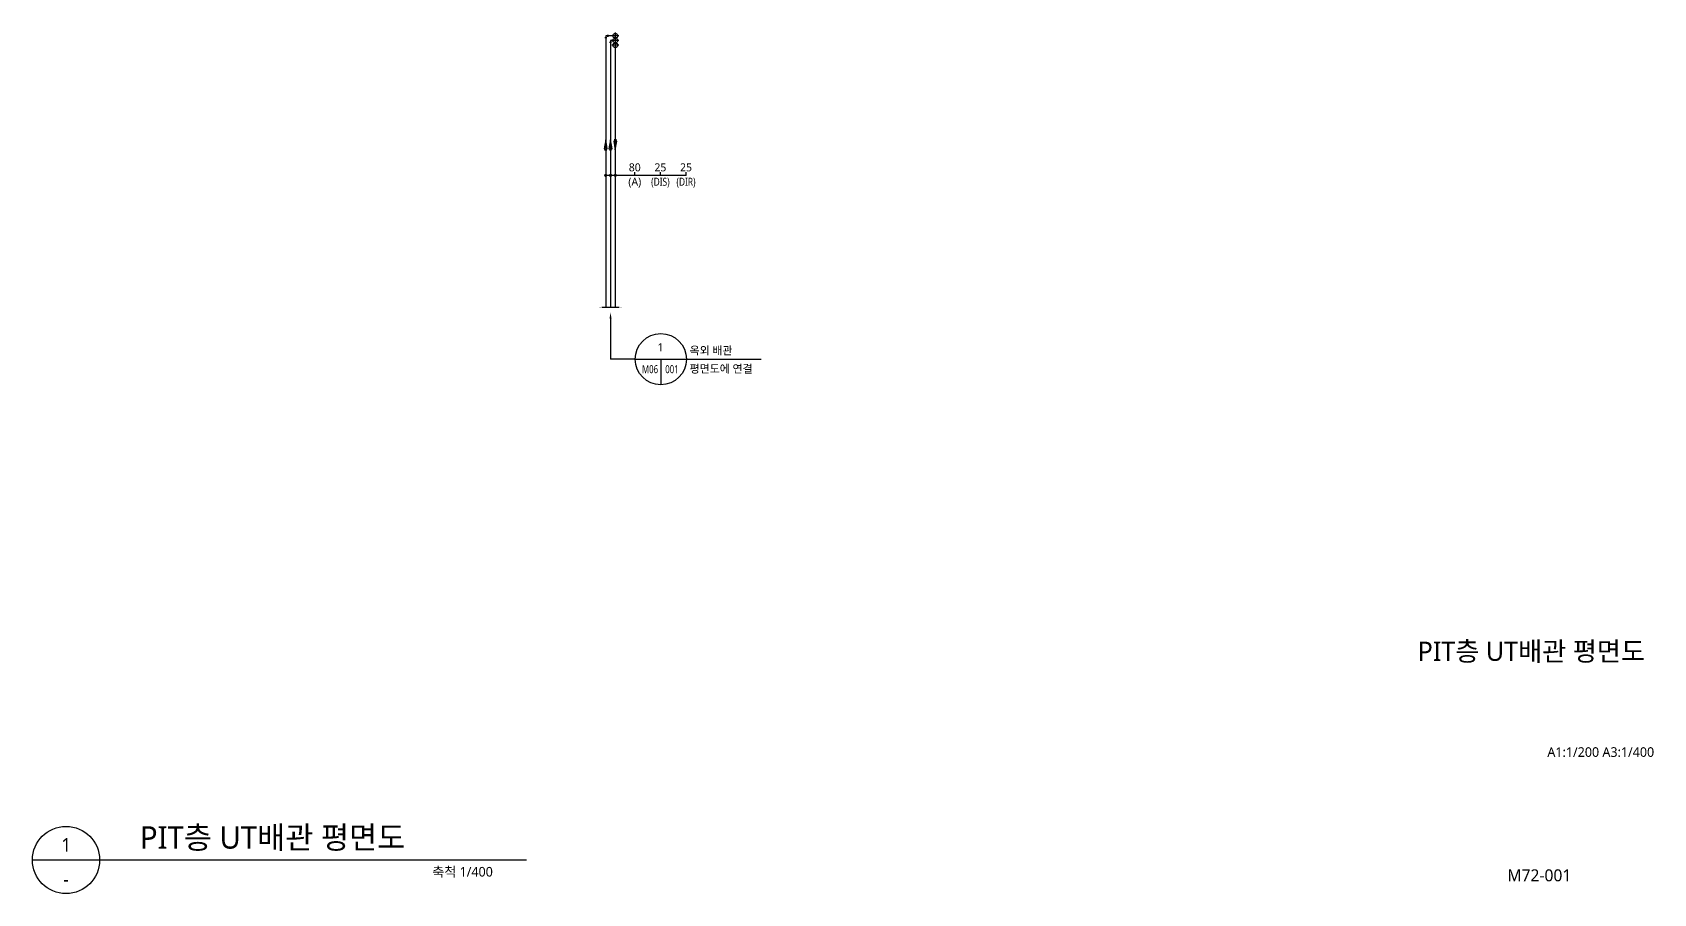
# Model space of a CAD drawing. Header units: millimetres. Extents: x 61566 to 504600, y -68218 to 118800.
# Drawn here: x 61566 to 162841, y 5600 to 59420 of the extents above; entities that cross this region are included whole.
import ezdxf
from ezdxf.enums import TextEntityAlignment as Align

# ---------------------------------------------------------------- set-up
doc = ezdxf.new("R2010")
doc.units = ezdxf.units.MM
doc.header["$LTSCALE"] = 200
for name, color, linetype in [('AA-MKXS', 3, 'Continuous'), ('DI', 1, 'Continuous'), ('PIPE', 3, 'Continuous'), ('SD', 4, 'Continuous'), ('TE', 2, 'Continuous'), ('TEXT', 3, 'Continuous')]:
    doc.layers.add(name, color=color, linetype=linetype)
doc.layers.add('FU', color=1, linetype='Continuous', plot=False)
doc.styles.add('SUNJIN', font='malgun.ttf')
doc.styles.add('스타일1', font='malgun.ttf')

# ---------------------------------------------------------------- blocks, each defined once
blk = doc.blocks.new('A$C1AEA35FA')
at = {"layer": 'PIPE', "color": 2}
blk.add_line((0, 0.22), (0, 1.42), dxfattribs=at)
blk.add_lwpolyline([(0.62, 1.65), (5.32, 0.82), (0.62, 0)], close=True, dxfattribs=at)
blk = doc.blocks.new('A$C30F65513')
at = {"layer": 'PIPE', "color": 1}
for p, q in [((2.8, 1.4), (0, 1.4)), ((1.4, 2.8), (1.4, 0))]:
    blk.add_line(p, q, dxfattribs=at)
at = {"layer": 'PIPE'}
blk.add_circle((1.4, 1.4), 1, dxfattribs=at)

msp = doc.modelspace()

# ---------------------------------------------------------------- linework, layer by layer
at = {"layer": 'AA-MKXS', "color": 7}
msp.add_line((61566, 7700), (92430, 7700), dxfattribs=at)
msp.add_circle((63667, 7700), 2100, dxfattribs=at)
at = {"layer": 'DI'}
for p, q in [((99196, 50487), (99196, 50687)), ((100796, 50487), (100796, 50687)), ((102396, 50487), (102396, 50687)), ((102396, 50487), (97381, 50487))]:
    msp.add_line(p, q, dxfattribs=at)
at = {"layer": 'DI', "const_width": 100}
for points in [[(97381, 50437, 1), (97381, 50537, 1)], [(97681, 50437, 1), (97681, 50537, 1)], [(97981, 50437, 1), (97981, 50537, 1)]]:
    msp.add_lwpolyline(points, format="xyb", close=True, dxfattribs=at)
at = {"layer": 'PIPE'}
for p, q in [((97381, 59210), (97381, 42220)), ((97981, 59210), (97381, 59210)), ((97681, 58910), (97681, 42220)), ((97981, 58910), (97681, 58910)), ((97981, 58615), (97981, 42220))]:
    msp.add_line(p, q, dxfattribs=at)
at = {"layer": 'PIPE', "color": 1}
for p, q in [((98231, 42220), (97131, 42220)), ((97681, 41532), (97681, 39009)), ((99222, 38998), (97681, 39009))]:
    msp.add_line(p, q, dxfattribs=at)
at = {"layer": 'PIPE', "color": 1, "const_width": 25}
for points in [[(97031, 42208, 1), (97031, 42233, 1)], [(98331, 42208, -1), (98331, 42233, -1)]]:
    msp.add_lwpolyline(points, format="xyb", close=True, dxfattribs=at)
at = {"layer": 'PIPE', "color": 1}
msp.add_solid([(97616, 41532), (97746, 41532), (97681, 41920)], dxfattribs=at)
at = {"layer": 'SD', "color": 2}
for p, q in [((97441, 59085), (97322, 59085)), ((97506, 59270), (97506, 59151)), ((97506, 59151), (97506, 59270)), ((97741, 58785), (97622, 58785)), ((97806, 58970), (97806, 58851)), ((97806, 58851), (97806, 58970))]:
    msp.add_line(p, q, dxfattribs=at)
at = {"layer": 'TE'}
for p, q in [((99222, 38998), (102422, 38998)), ((100822, 38998), (100822, 37398)), ((102422, 38998), (107093, 38998))]:
    msp.add_line(p, q, dxfattribs=at)
msp.add_circle((100822, 38998), 1600, dxfattribs=at)

# ---------------------------------------------------------------- block references
at = {"layer": 'PIPE', "xscale": 150, "yscale": 150, "zscale": 150}
for p in [(97771, 59000), (97771, 58700), (97771, 58405)]:
    msp.add_blockref('A$C30F65513', p, dxfattribs=at)
at = {"layer": 'PIPE', "xscale": -116.6666666666802, "yscale": 116.6666666666802, "zscale": 116.6666666666667}
for p, rotation in [((97285, 52076), 269.9999999999994), ((97585, 52076), 269.9999999999994), ((98077, 52697), 89.99999999999937)]:
    msp.add_blockref('A$C1AEA35FA', p, dxfattribs=dict(at, rotation=rotation))

# ---------------------------------------------------------------- texts
at = {"layer": 'AA-MKXS', "linetype": 'Continuous', "style": '스타일1'}
msp.add_text('PIT층 UT배관 평면도', height=1400, dxfattribs=at).set_placement((68287, 8409))
msp.add_text('1', height=840, dxfattribs=at).set_placement((63674, 8224), align=Align.CENTER)
msp.add_text('축척 1/400', height=600, dxfattribs=at).set_placement((90330, 6965), align=Align.MIDDLE_RIGHT)
at = {"layer": 'AA-MKXS', "style": '스타일1'}
msp.add_text('-', height=840, dxfattribs=at).set_placement((63667, 6499), align=Align.MIDDLE)
at = {"layer": 'FU', "color": 7, "style": 'SUNJIN'}
for s, p in [('DIS', (97917, 58865)), ('A', (97917, 59165)), ('DIR', (97917, 58570))]:
    msp.add_text(s, height=42.6, dxfattribs=at).set_placement(p, align=Align.MIDDLE_CENTER)
at = {"layer": 'TE', "style": 'SUNJIN'}
for s, p in [('80', (99196, 50987)), ('25', (100796, 50987)), ('25', (102396, 50987)), ('(A)', (99196, 50088))]:
    msp.add_text(s, height=500, dxfattribs=at).set_placement(p, align=Align.MIDDLE_CENTER)
at = {"layer": 'TE', "style": 'SUNJIN', "width": 0.8}
for s, p in [('(DIS)', (100796, 50088)), ('(DIR)', (102396, 50088))]:
    msp.add_text(s, height=500, dxfattribs=at).set_placement(p, align=Align.MIDDLE_CENTER)
at = {"layer": 'TE', "style": 'SUNJIN'}
msp.add_text('1', height=500, dxfattribs=at).set_placement((100801, 39742), align=Align.MIDDLE)
for s, p in [('옥외 배관', (102622, 39534)), ('평면도에 연결', (102622, 38398))]:
    msp.add_text(s, height=500, dxfattribs=at).set_placement(p, align=Align.MIDDLE_LEFT)
at = {"layer": 'TE', "style": 'SUNJIN', "width": 0.75}
for s, p in [('M06', (100150, 38373)), ('001', (101518, 38373))]:
    msp.add_text(s, height=500, dxfattribs=at).set_placement(p, align=Align.MIDDLE)
at = {"layer": 'TEXT', "color": 3, "style": '스타일1'}
for s, height, p in [('PIT층 UT배관 평면도', 1200, (155208, 20745)), ('A1:1/200 A3:1/400', 600, (159543, 14446)), ('M72-001', 750, (155704, 6741))]:
    msp.add_text(s, height=height, dxfattribs=at).set_placement(p, align=Align.MIDDLE_CENTER)

doc.saveas('drawing.dxf')
